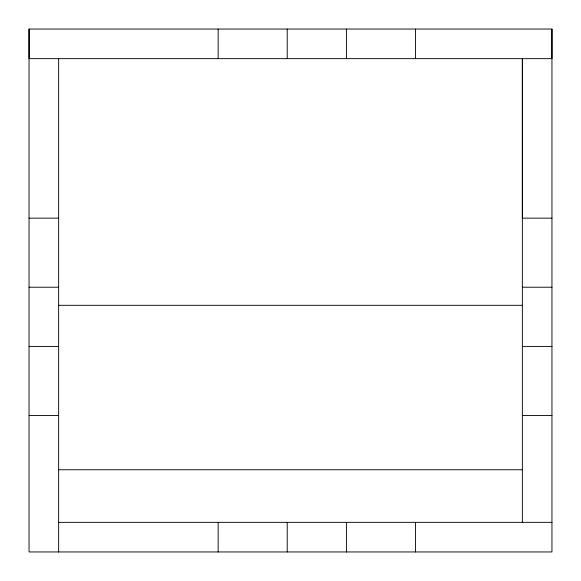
<?xml version="1.0" encoding="UTF-8"?>
<svg xmlns="http://www.w3.org/2000/svg" width="581" height="581" viewBox="0 0 581 581"><rect width="100%" height="100%" fill="white"/><g stroke="black" fill="none" stroke-linecap="round" stroke-linejoin="round"><path stroke-width="0.87" d="M29.05 29.05L29.05 58.652L551.95 58.652L551.95 29.05L29.05 29.05L29.05 551.95L551.95 551.95L551.95 29.05M29.05 218.151L58.652 218.151M551.95 218.151L522.348 218.151L522.355 58.652L522.355 522.348M29.05 287.217L58.652 287.217M522.348 287.217L551.95 287.217M58.637 305.308L522.355 305.308M29.05 346.414L58.652 346.414M522.348 346.414L551.95 346.414M29.05 415.48L58.652 415.48M522.348 415.48L551.95 415.48M58.637 469.746L522.355 469.746M58.637 522.348L551.95 522.348M415.48 29.05L415.48 58.652M415.48 522.348L415.48 551.95M346.414 29.05L346.414 58.652M346.414 522.348L346.414 551.95M287.217 29.05L287.217 58.652M287.217 522.348L287.217 551.95M218.151 29.05L218.151 58.652M218.151 522.348L218.151 551.95M58.652 58.652L58.652 551.95"/></g></svg>
